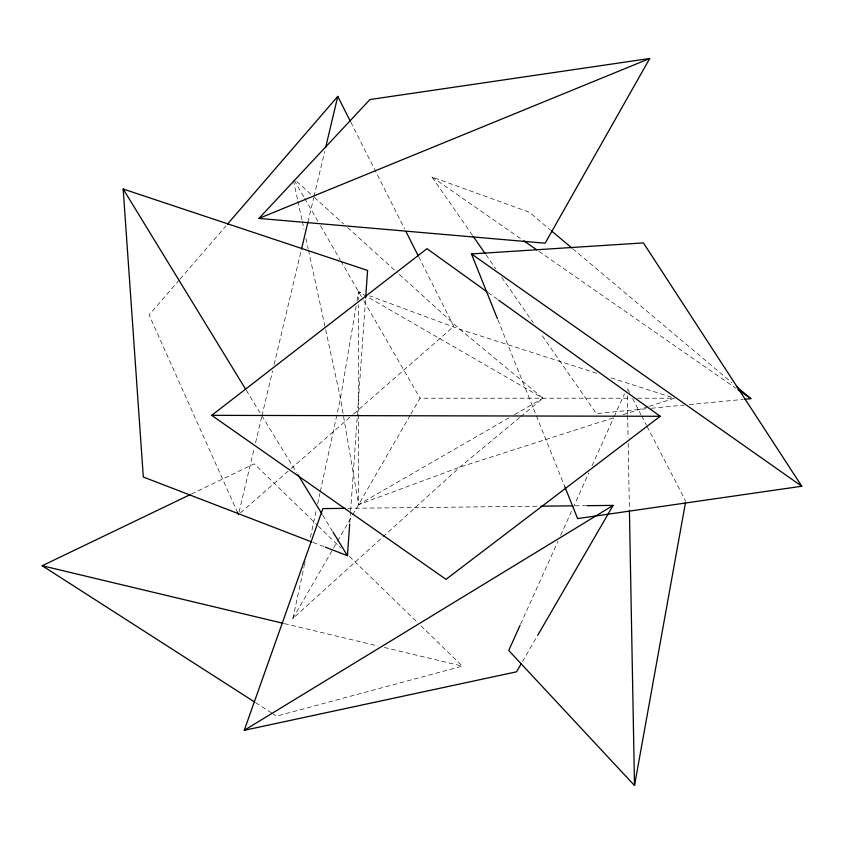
<?xml version="1.0" encoding="UTF-8"?>
<svg xmlns="http://www.w3.org/2000/svg" width="844" height="844" viewBox="0 0 844 844"><rect width="100%" height="100%" fill="white"/><g stroke="black" fill="none" stroke-linecap="round" stroke-linejoin="round"><path stroke-width="0.63" stroke-dasharray="4.22 3.17" d="M349.764 522.816L350.513 512.308M350.608 510.989L365.642 298.027M356.168 306.045L340.47 398.21L320.15 492.252M357.054 300.854L358.605 291.771L363.542 293.596M519.651 417.537L459.853 467.133L292.868 618.504L304.009 566.968M304.283 565.68L305.117 561.819M310.413 537.343L316.532 508.995M317.65 503.847L319.876 493.54M239.084 512.013L254.318 447.869M255.542 442.741L261.629 417.084M261.935 415.797L272.591 370.906M274.121 364.492L301.234 250.32M307.933 222.099L313.715 197.728M314.021 196.441L324.687 151.54M520.621 624.096L557.937 541.373M560.638 535.37L572.538 508.995M573.076 507.793L588.753 473.03M592.003 465.835L613.63 417.875M614.168 416.672L624.444 393.895M292.868 618.504L336.914 542.217M337.568 541.078L352.032 516.032M352.686 514.893L410.247 415.195M410.901 414.056L420.059 398.21L631.048 398.21M522.478 661.559L537.037 636.481M179.255 279.986L149.103 314.917L237.407 512.171M180.12 278.995L225.781 226.108M240.466 512.846L290.083 469.486M291.074 468.62L352.592 414.858M353.583 413.982L453.808 326.396L418.888 257.156M520.664 416.704L542.966 398.21L459.853 329.287L398.336 273.519M508.827 417.917L358.605 504.649L340.47 398.21L308.461 250.056M514.513 414.636L542.966 398.21L367.71 297.025M191.451 494.014L254.223 463.852L317.333 525.179M612.944 417.959L459.853 467.133L358.605 504.649L358.605 304.906M622.988 414.731L648.076 406.671M649.331 406.27L674.43 398.21L609.178 377.247M420.956 625.858L462.406 666.138L276.589 716.123L273.266 713.992M646.093 408.77L596.339 413.571L540.793 333.633M651.336 408.264L684.073 405.109M689.316 404.603L743.005 399.423M347.823 508.32L539.569 506.21M575.038 505.82L585.536 505.704M637.621 398.21L674.43 398.21M284.333 623.589L377.848 645.934M384.252 647.464L462.406 666.138M596.634 373.217L459.853 329.287L369.714 295.885M472.482 235.328L431.949 176.987L529.399 212.277L550.541 230.074M313.018 542.418L324.085 546.68M366.57 296.371L358.605 291.771L358.605 299.652M255.574 702.651L272.158 713.285M431.949 176.987L521.676 239.358M538.968 251.385L735.725 388.145M487.98 292.52L497.612 299.441M572.686 248.716L731.737 382.564M296.782 181.449L313.377 196.504M314.358 197.39L343.645 223.945M347.559 227.49L397.355 272.633M318.283 526.086L340.892 548.062M349.363 556.301L417.189 622.197M485.996 254.772L495.755 268.814M501.758 277.454L533.281 322.83M246.321 390.339L296.539 472.45M322.682 515.188L332.314 530.939M294.187 180.194L304.051 197.264M304.705 198.403L317.85 221.181M320.477 225.728L340.195 259.889M340.86 261.028L363.184 299.694M363.838 300.823L420.059 398.21M629.571 392.576L627.155 387.902L627.197 390.529M632.589 398.421L641.039 414.773M641.64 415.944L646.472 425.292M647.084 426.463L685.729 501.252M350.809 122.201L404.677 228.998M497.865 319.802L564.889 486.882M293.427 180.489L297.605 199.817M297.879 201.104L302.057 220.432M302.331 221.719L304.009 229.441M305.95 238.462L308.187 248.769M627.292 395.794L627.641 414.235M627.662 415.543L628.073 437.93M628.179 443.195L629.392 509.027"/><path stroke-width="1.27" d="M325.309 547.155L347.443 555.69L349.68 524.135M365.642 298.027L367.594 270.428L123.171 189.014L143.322 477.029L311.784 541.943M520.083 625.298L508.732 650.471L634.509 785.521L685.497 502.539M301.53 249.033L307.933 222.099M325.594 147.7L337.779 96.385L350.218 121.03M521.159 663.838L516.528 671.813L244.243 730.303L322.872 508.594L345.196 508.352M649.753 58.479L545.14 243.199L258.939 218.417L369.936 99.539L649.753 58.479L258.939 218.417M537.691 635.342L613.124 505.398L586.854 505.683M227.5 224.114L337.779 96.385M498.677 300.2L660.219 416.282L446.001 579.353L211.696 415.353L427.001 248.695L486.914 291.75M244.243 730.303L613.124 505.398M254.477 701.934L42.2 565.733L190.259 494.584M497.38 318.589L471.448 253.949L643.402 242.903L801.8 486.239L577.612 518.596L564.889 486.882M744.313 399.296L750.854 398.663L736.77 386.805M540.888 506.189L572.411 505.841M211.696 415.353L660.219 416.282M42.2 565.733L283.046 623.283M523.839 240.867L536.816 249.877M737.888 389.643L750.854 398.663M471.448 253.949L801.8 486.239M551.543 230.918L571.673 247.862M473.231 236.404L485.247 253.696M123.171 189.014L245.625 389.221M297.911 474.697L321.997 514.07M333 532.068L347.443 555.69M405.858 231.34L418.297 255.985M237.407 512.171L238.483 514.576M629.413 510.346L634.509 785.521"/></g></svg>
